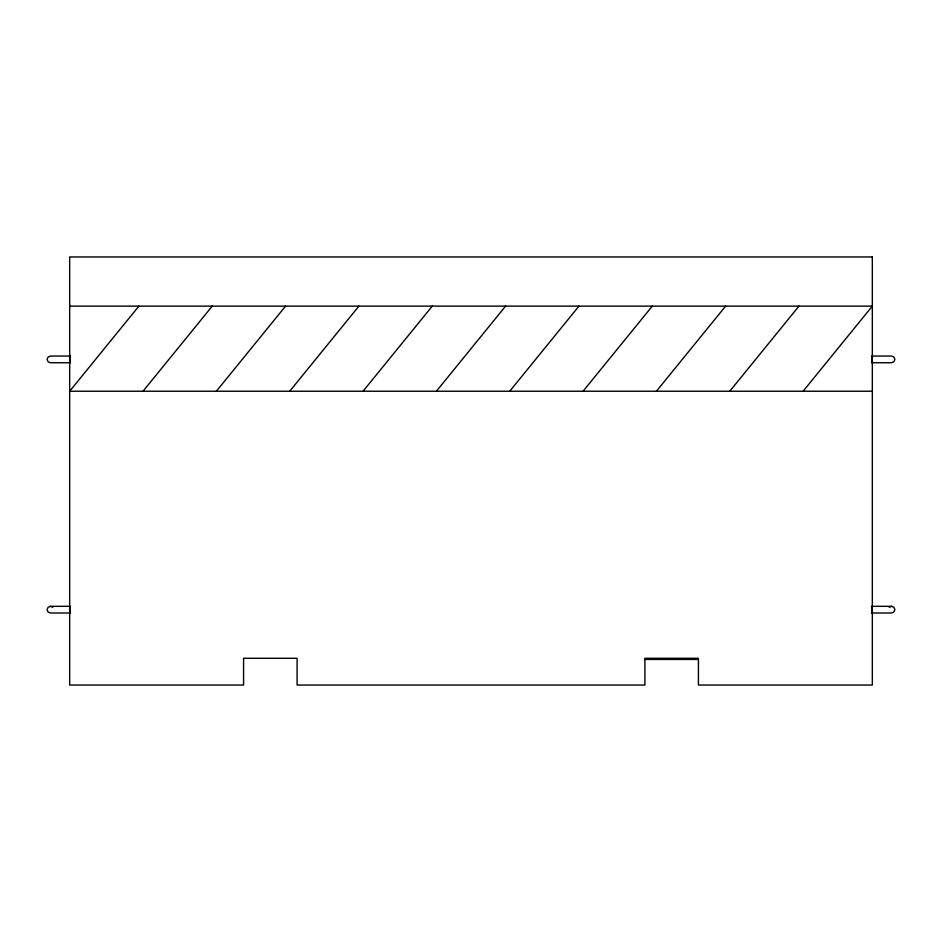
<?xml version="1.0" encoding="UTF-8"?>
<svg xmlns="http://www.w3.org/2000/svg" width="942" height="942" viewBox="0 0 942 942"><rect width="100%" height="100%" fill="white"/><g stroke="black" fill="none" stroke-linecap="round" stroke-linejoin="round"><path stroke-width="1.41" d="M69.92 357.03L69.92 361.752M69.92 607.296L69.92 612.029M872.08 361.752L872.08 357.03M872.08 612.029L872.08 607.296M138.898 306.126L69.673 391.236L872.327 391.236M143.019 391.236L212.244 306.126M216.366 391.236L285.579 306.126M289.7 391.236L358.926 306.126M363.047 391.236L432.272 306.126M436.393 391.236L505.607 306.126M509.728 391.236L578.953 306.126M583.074 391.236L652.3 306.126M656.421 391.236L725.634 306.126M729.756 391.236L798.981 306.126M803.102 391.236L872.327 306.126L69.673 306.126M70.509 606.318L50.444 606.318L48.077 607.296L47.1 609.662L48.077 612.029L50.444 613.007L70.509 613.007M889.189 607.296L891.556 606.318L893.923 607.296L894.9 609.662L893.923 612.029L891.556 613.007L871.491 613.007M70.509 356.052L50.444 356.052L48.077 357.03L47.1 359.397L48.077 361.752L50.444 362.741L70.509 362.741M871.491 356.052L891.556 356.052L893.923 357.03L894.9 359.397L893.923 361.752L891.556 362.741L871.491 362.741M871.491 606.318L891.556 606.318M644.905 659.447L698.422 659.447M50.444 606.318L52.811 607.296M872.327 256.954L69.673 256.954L69.673 685.046L243.578 685.046L243.578 658.281L297.095 658.281L297.095 685.046L644.905 685.046L644.905 658.281L698.422 658.281L698.422 685.046L872.327 685.046L872.327 256.954"/></g></svg>
